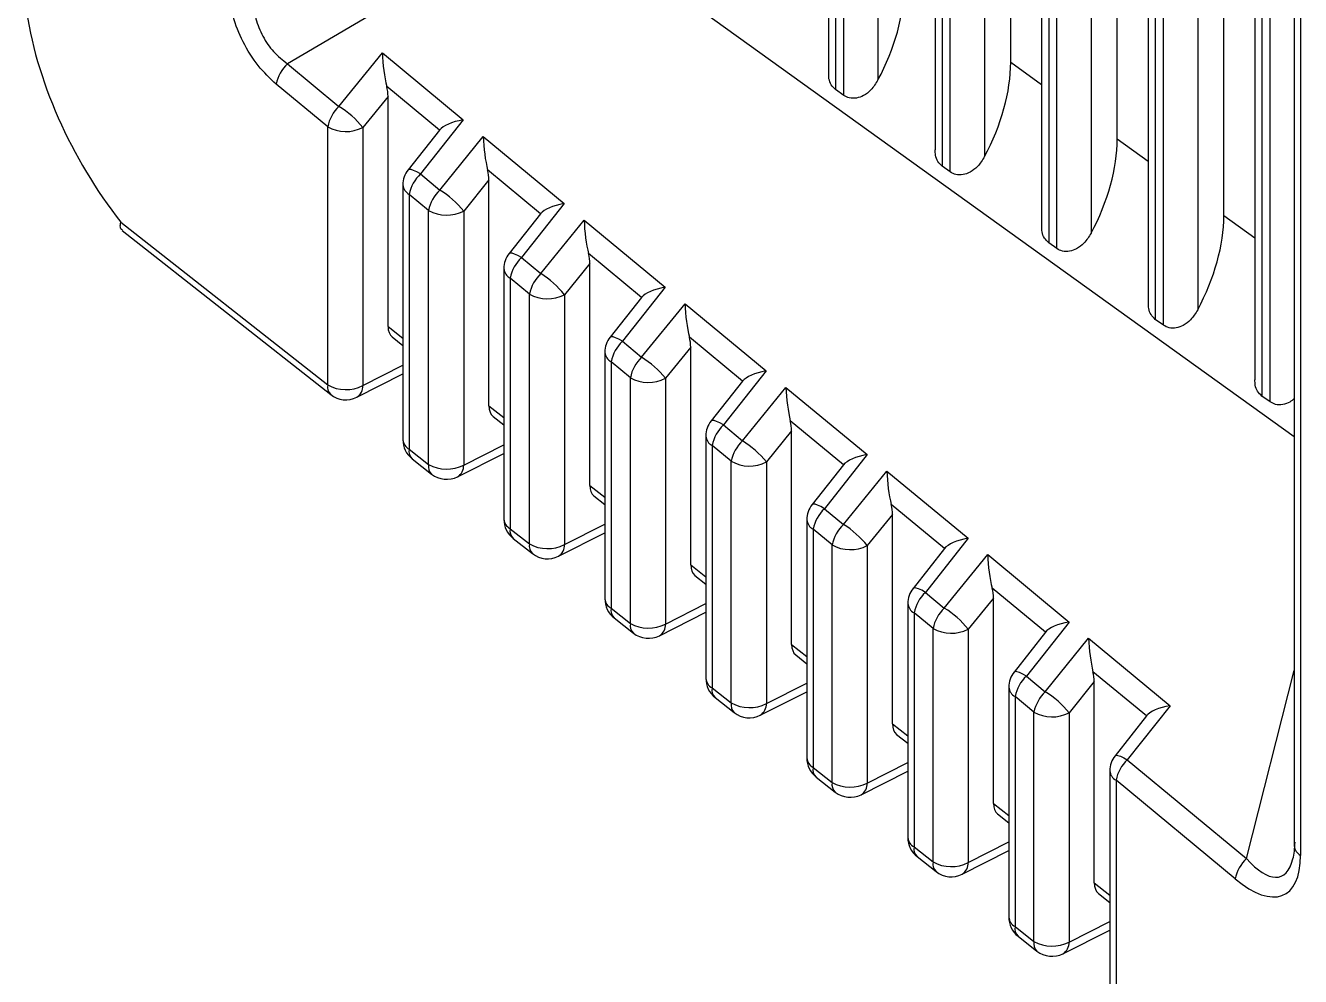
# Model space of a CAD drawing. Extents: x 12.3 to 108.7, y 1.1 to 80.4.
# Drawn here: x 71.743 to 72.267, y 63.353 to 63.744 of the extents above; entities that cross this region are included whole.
import ezdxf

# ---------------------------------------------------------------- set-up
doc = ezdxf.new("R2010")
doc.units = 0
doc.header["$MEASUREMENT"] = 0
doc.layers.add('OBJECT', color=7, linetype='CONTINUOUS')

msp = doc.modelspace()

# ---------------------------------------------------------------- linework, layer by layer
at = {"layer": 'OBJECT'}
for p, q in [((72.0729905257556, 64.20631222826192), (72.0729905257556, 63.72410682562847)), ((72.0759194283818, 64.2049810113614), (72.0759194283818, 63.71742409064697)), ((72.0792693976254, 63.71501520465462), (72.0792693976254, 64.20359361565068)), ((72.09334955885463, 64.20207354142322), (72.09334955885463, 63.72133927521044)), ((72.11683112999945, 64.18638604667912), (72.11683112999945, 63.69258214785958)), ((72.11976003262565, 64.18506849715301), (72.11976003262565, 63.68589941287809)), ((72.12311000186928, 63.68349055682521), (72.12311000186928, 64.18435195545815)), ((72.13719016309848, 64.18298093495133), (72.13719016309848, 63.68981459744155)), ((72.14795159705783, 63.72863636595146), (72.14795159705783, 64.17516920284562)), ((72.16067173424334, 64.16645986509633), (72.16067173424334, 63.6610574700907)), ((72.16360063686953, 64.1655927700753), (72.16360063686953, 63.6543747351092)), ((72.1669506061131, 63.65196587905632), (72.1669506061131, 64.16525934898625)), ((72.18103076734234, 64.16358086494947), (72.18103076734234, 63.65828991967267)), ((72.19179220130171, 63.69711168818257), (72.19179220130171, 64.15293910312758)), ((72.20451233848719, 64.14653368351354), (72.20451233848719, 63.62953279232181)), ((72.20744144852897, 64.14520234687454), (72.20744144852897, 63.62284993760184)), ((72.21079121035699, 63.62044120128743), (72.21079121035699, 64.14367984922322)), ((72.22487137158622, 64.13728020796935), (72.22487137158622, 63.62676524190378)), ((72.23563280554556, 63.66558701041369), (72.23563280554556, 64.13238898270019)), ((72.24835294273105, 64.12904098318259), (72.24835294273105, 63.59800811455293)), ((72.25128205277285, 64.12399015966979), (72.25128205277285, 63.59132525983296)), ((72.25463181460087, 63.58891652351855), (72.25463181460087, 64.12297272614224)), ((72.26460525079519, 64.09368863774081), (72.26460525079519, 63.40621557362421)), ((72.2671712409509, 64.08982746113107), (72.2671712409509, 63.40235439701446)), ((71.96086730821933, 63.7929165989367), (71.8504438873952, 63.72801886078516)), ((72.26460525079519, 63.57450631067347), (71.96086730821933, 63.7929165989367)), ((71.87160989678601, 63.71047675526431), (71.88945856599871, 63.73246559303202)), ((71.88945856599871, 63.73246559303202), (71.92267210269709, 63.70493863872667)), ((71.8504438873952, 63.72801886078516), (71.87160989678601, 63.71047675526431)), ((72.14795159705783, 63.72863636595146), (72.16067177313376, 63.71948959512704)), ((71.86696498014099, 63.70206877641246), (71.84579899667715, 63.7196108969006)), ((71.91297631820105, 63.70071678818896), (71.89125824628233, 63.71871641623484)), ((71.89180323075313, 63.71461853615483), (71.88140823532937, 63.70181234150486)), ((71.89180323075313, 63.61996898943583), (71.89180323075313, 63.71461853615483)), ((72.0792693976254, 63.71501520465462), (72.0759194283818, 63.71742409064697)), ((71.92267210269709, 63.70493863872667), (71.90511617466707, 63.68270721688042)), ((71.86696498014099, 63.59588489382138), (71.86696498014099, 63.70206877641246)), ((71.88140823532937, 63.70181234150486), (71.88140823532937, 63.59562845891378)), ((71.91300776759032, 63.70075722470004), (71.90005743798694, 63.68435777666214)), ((71.9131165570689, 63.6760766052918), (71.93096500590251, 63.69806555531433)), ((71.93096500590251, 63.69806555531433), (71.96421686263174, 63.6705068691507)), ((72.19179220130171, 63.69711168818257), (72.20451237737761, 63.68796491735816)), ((71.90511617466707, 63.68270721688042), (71.9131165570689, 63.6760766052918)), ((71.95452106517222, 63.66628501112935), (71.93276490656523, 63.68431626626233)), ((72.12311000186928, 63.68349055682521), (72.11976003262565, 63.68589941287809)), ((71.89790544935501, 63.67816027993254), (71.89790544935501, 63.57334493115079)), ((71.93330968362044, 63.68021847598131), (71.92291489561227, 63.66741219153234)), ((71.93330968362044, 63.58726425253847), (71.93330968362044, 63.68021847598131)), ((71.90847164042388, 63.66766862643996), (71.90047125802208, 63.67429923802857)), ((71.90047125802208, 63.67429923802857), (71.90047125802208, 63.56948388924681)), ((71.90847164042388, 63.56318003718555), (71.90847164042388, 63.66766862643996)), ((71.92291489561227, 63.66741219153234), (71.92291489561227, 63.56292360227793)), ((71.95455274790406, 63.66632531292977), (71.94160218495811, 63.64992599960252)), ((71.96421686263174, 63.6705068691507), (71.94666092163827, 63.64827543982079)), ((71.78191356803079, 63.66290057298941), (71.86696498014099, 63.59588489382138)), ((71.9546232173518, 63.64167645531928), (71.9724716661854, 63.66366540534182)), ((71.9724716661854, 63.66366540534182), (72.00576184294546, 63.63607495738044)), ((72.23563280554556, 63.66558701041369), (72.2483529816215, 63.65644023958927)), ((71.78242640308464, 63.65948395988143), (71.86821004409227, 63.59189133340587)), ((72.1669506061131, 63.65196587905632), (72.16360063686953, 63.6543747351092)), ((71.94666092163827, 63.64827543982079), (71.9546232173518, 63.64167645531928)), ((71.97481634390333, 63.64581832600879), (71.96442134847955, 63.63301216129831)), ((71.99606604548593, 63.63185309935908), (71.97427135943256, 63.6499162360283)), ((71.97481634390333, 63.55455939590263), (71.97481634390333, 63.64581832600879)), ((71.93945022225311, 63.64372851784023), (71.93945022225311, 63.54061001924832)), ((71.94997830070677, 63.63326847646745), (71.94201621240886, 63.63986734123048)), ((71.94201621240886, 63.63986734123048), (71.94201621240886, 63.53674884263857)), ((72.00576184294546, 63.63607495738044), (71.98820590195196, 63.61384352805054)), ((71.94997830070677, 63.53047518054971), (71.94997830070677, 63.63326847646745)), ((71.96442134847955, 63.63301216129831), (71.96442134847955, 63.53021886538058)), ((71.99609749487523, 63.63189353587016), (71.98314716527186, 63.61549408783225)), ((71.99612967021908, 63.60727639514577), (72.01397832646832, 63.62926522542982)), ((72.01397832646832, 63.62926522542982), (72.04730658991663, 63.60164318032082)), ((71.89180323075313, 63.61996898943583), (71.8979053975011, 63.6151608357715)), ((72.21079121035699, 63.62044120128743), (72.20744144852897, 63.62284993760184)), ((71.89349250112387, 63.61562540793268), (71.89790547528195, 63.61214824742767)), ((71.98820590195196, 63.61384352805054), (71.99612967021908, 63.60727639514577)), ((72.03761081838404, 63.59742133726677), (72.01577801971546, 63.61551608605579)), ((71.98099520256686, 63.60929660606996), (71.98099520256686, 63.50787498760737)), ((72.01632300418622, 63.6114181760363), (72.00592800876244, 63.59861198138631)), ((72.01632300418622, 63.5218545392668), (72.01632300418622, 63.6114181760363)), ((71.88140823532937, 63.59562845891378), (71.89790537157414, 63.60396988927134)), ((71.9914849609897, 63.59886829655545), (71.98356098530694, 63.60543554919869)), ((71.98356098530694, 63.60543554919869), (71.98356098530694, 63.50401393073609)), ((71.8789113404931, 63.59082192303127), (71.89790548824543, 63.60042569366448)), ((71.9914849609897, 63.49777032391388), (71.9914849609897, 63.59886829655545)), ((72.00592800876244, 63.59861198138631), (72.00592800876244, 63.49751400874474)), ((72.04730658991663, 63.60164318032082), (72.02975067485009, 63.57941173601874)), ((72.03764247518895, 63.59746162409989), (72.02469193816997, 63.58106232573995)), ((72.037636330502, 63.57287624517326), (72.05548477933563, 63.59486519519579)), ((72.05548477933563, 63.59486519519579), (72.08885157023035, 63.56721126855055)), ((71.93330968362044, 63.58726425253847), (71.93945035188788, 63.58242578916324)), ((72.25463181460087, 63.58891652351855), (72.25128205277285, 63.59132525983296)), ((71.9349991614068, 63.58292055129684), (71.93945022225311, 63.57941332055788)), ((72.02975067485009, 63.57941173601874), (72.037636330502, 63.57287624517326)), ((72.05782945705353, 63.57701811586277), (72.04743466904536, 63.56421183141381)), ((72.07915577277082, 63.5629894105292), (72.05728467999835, 63.58111590614381)), ((72.05782945705353, 63.48914980236944), (72.05782945705353, 63.57701811586277)), ((72.02253994953803, 63.57486482901035), (72.02253994953803, 63.47514006073759)), ((71.90047125802208, 63.56948388924681), (71.90847164042388, 63.56318003718555)), ((71.920418000776, 63.55811706639543), (71.9394502870705, 63.56774024924422)), ((71.92291489561227, 63.56292360227793), (71.93945017039924, 63.57128444485107)), ((72.032991413857, 63.56446826632141), (72.02510596562068, 63.5710036673679)), ((72.02510596562068, 63.5710036673679), (72.02510596562068, 63.47127889909515)), ((72.08885157023035, 63.56721126855055), (72.07129562923687, 63.54497983922066)), ((71.90171632197335, 63.5654903288313), (71.90971670437516, 63.55918647677004)), ((72.032991413857, 63.46506558701651), (72.032991413857, 63.56446826632141)), ((72.04743466904536, 63.56421183141381), (72.04743466904536, 63.46480915210891)), ((72.07918724808705, 63.56302986200758), (72.06623689255674, 63.54663039900237)), ((72.07914299078489, 63.53847609520075), (72.09699143961852, 63.56046504522328)), ((72.09699143961852, 63.56046504522328), (72.13039634312848, 63.53277950645825)), ((71.97481634390333, 63.55455939590263), (71.98099512478599, 63.54969087726079)), ((71.9765056142741, 63.55021581439948), (71.98099520256686, 63.54667828891694)), ((72.12070054566895, 63.5285576184974), (72.09879134028124, 63.54671575617128)), ((72.06408492985172, 63.54043291724008), (72.06408492985172, 63.44240502909665)), ((72.07129562923687, 63.54497983922066), (72.07914299078489, 63.53847609520075)), ((72.09933611733642, 63.54261796589026), (72.08894132932825, 63.5298116814413)), ((72.09933611733642, 63.45644491579411), (72.09933611733642, 63.54261796589026)), ((71.94201621240886, 63.53674884263857), (71.94997830070677, 63.53047518054971)), ((71.96192466105889, 63.52541220975959), (71.98099509885905, 63.53505481230762)), ((71.96442134847955, 63.53021886538058), (71.9809951766399, 63.53859888069235)), ((72.0744980741399, 63.5300681163489), (72.06665073851882, 63.53657187533611)), ((72.06665073851882, 63.53657187533611), (72.06665073851882, 63.43854398719267)), ((71.94326130228704, 63.53275529719036), (71.95122336465805, 63.52648162013421)), ((72.0744980741399, 63.43236073038068), (72.0744980741399, 63.5300681163489)), ((72.08894132932825, 63.5298116814413), (72.08894132932825, 63.43210429547308)), ((72.13039634312848, 63.53277950645825), (72.11284060955056, 63.51054792745039)), ((72.12073220247383, 63.52859793527001), (72.10778166545485, 63.51219863691006)), ((72.1206494436522, 63.50407603502723), (72.13849809990141, 63.52606486531128)), ((72.13849809990141, 63.52606486531128), (72.17194129751526, 63.49834757972067)), ((72.01632300418622, 63.5218545392668), (72.02254010509971, 63.51695584561983)), ((72.018012274557, 63.51751095776365), (72.02253997546497, 63.51394337701447)), ((72.11284060955056, 63.51054792745039), (72.1206494436522, 63.50407603502723)), ((72.16224552598264, 63.49412573666662), (72.14029779314852, 63.51231572593726)), ((71.98356098530694, 63.50401393073609), (71.9914849609897, 63.49777032391388)), ((72.00592800876244, 63.49751400874474), (72.0225400013919, 63.50591345123939)), ((72.10562970274985, 63.50600112520829), (72.10562970274985, 63.40967011719418)), ((72.14084277761934, 63.50821781591775), (72.13044778219556, 63.49541162126778)), ((72.14084277761934, 63.42374005915828), (72.14084277761934, 63.50821781591775)), ((71.98480604925821, 63.50002037032058), (71.99273002494097, 63.49377676349836)), ((72.00343111392617, 63.49270744292275), (72.02254010509971, 63.5023692481489)), ((72.11600473442279, 63.49566793643692), (72.10819569290557, 63.50213994859854)), ((72.10819569290557, 63.50213994859854), (72.10819569290557, 63.40580894058444)), ((72.17194129751526, 63.49834757972067), (72.1543853824487, 63.47611616535808)), ((72.11600473442279, 63.39965587374485), (72.11600473442279, 63.49566793643692)), ((72.13044778219556, 63.49541162126778), (72.13044778219556, 63.39939955857571)), ((72.16227697537197, 63.4941661731777), (72.1493266457686, 63.47776672513979)), ((72.05782945705353, 63.48914980236944), (72.06408485207088, 63.48422088881057)), ((72.16215610393509, 63.46967588505473), (72.1800047601843, 63.49166471533877)), ((72.1800047601843, 63.49166471533877), (72.21348607041337, 63.46391581762836)), ((72.05951893483989, 63.48480610112782), (72.06408492985172, 63.48120833040622)), ((72.20379048036942, 63.45969380992905), (72.18180445343144, 63.47791554602526)), ((72.24496862027986, 63.40104195285235), (72.26460526375867, 63.47836049239002)), ((72.04743466904536, 63.46480915210891), (72.064084800217, 63.47322800681914)), ((72.1543853824487, 63.47611616535808), (72.16215610393509, 63.46967588505473)), ((72.18234943790223, 63.47381763600576), (72.17195444247845, 63.46101147129527)), ((72.18234943790223, 63.39103520252245), (72.18234943790223, 63.47381763600576)), ((72.02510596562068, 63.47127889909515), (72.032991413857, 63.46506558701651)), ((72.02635102957196, 63.46728533867964), (72.03423647780828, 63.461072026601)), ((72.04493777420909, 63.46000258628692), (72.06408490392478, 63.46968380372864)), ((72.14717465713663, 63.47156922841019), (72.14717465713663, 63.37693507058593)), ((72.15751118729007, 63.46126790620288), (72.14974046580367, 63.46770818650623)), ((72.14974046580367, 63.46770818650623), (72.14974046580367, 63.37307402868196)), ((72.15751118729007, 63.36695113684749), (72.15751118729007, 63.46126790620288)), ((72.21348607041337, 63.46391581762836), (72.19593033683547, 63.4416842386205)), ((72.09933611733642, 63.45644491579411), (72.10562983238462, 63.45148585716963)), ((72.17195444247845, 63.46101147129527), (72.17195444247845, 63.36669470193988)), ((72.20382195568565, 63.45973426140743), (72.19087139273977, 63.44333491814069)), ((72.10102559512278, 63.4521012145525), (72.10562970274985, 63.44847341850374)), ((72.08894132932825, 63.43210429547308), (72.10562980645766, 63.44054244266042)), ((72.19593033683547, 63.4416842386205), (72.24496862027986, 63.40104195285235)), ((72.06665073851882, 63.43854398719267), (72.0744980741399, 63.43236073038068)), ((72.08644443449198, 63.42729772965107), (72.10562972867682, 63.4369983742757)), ((72.18871943003477, 63.43713743637841), (72.18871943003477, 63.34420012874398)), ((72.06789580247009, 63.43455042677716), (72.07574313809117, 63.42836716996517)), ((72.19128544611742, 63.43327627473597), (72.19128544611742, 63.34033896710153)), ((72.24032370363487, 63.3926339740005), (72.19128544611742, 63.43327627473597)), ((72.14084277761934, 63.42374005915828), (72.14717460528273, 63.41875094526715)), ((72.14253204799009, 63.41939647765514), (72.14717468306357, 63.4157383868628)), ((72.10819569290557, 63.40580894058444), (72.11600473442279, 63.39965587374485)), ((72.12795109477487, 63.39459287301524), (72.14717452750186, 63.40431295979492)), ((72.13044778219556, 63.39939955857571), (72.14717460528273, 63.40785699824016)), ((72.10944075685684, 63.40181538016893), (72.11724979837406, 63.39566231332934)), ((72.18234943790223, 63.39103520252245), (72.18871955966948, 63.3860158986589)), ((72.18403870827301, 63.38669162101931), (72.18871943003477, 63.38300345999302)), ((72.14974046580367, 63.37307402868196), (72.15751118729007, 63.36695113684749)), ((72.17195444247845, 63.36669470193988), (72.18871943003477, 63.37517156878721)), ((72.15098552975495, 63.36908043832698), (72.15875625124134, 63.36295757643198)), ((72.16945754764218, 63.36188813611788), (72.18871953374254, 63.3716273956362))]:
    msp.add_line(p, q, dxfattribs=at)
at = {"layer": 'OBJECT', "flags": 128}
for points in [[(71.90511617466707, 63.68270721688042), (71.90363030121226, 63.68354819929256), (71.90233071288695, 63.68415448957485), (71.90127361931688, 63.68450001687883), (71.90050540381408, 63.68456944396036), (71.90005909731171, 63.68435999304029), (71.90005743798694, 63.68435777666214)], [(71.94666092163827, 63.64827543982079), (71.94517525559904, 63.64911627255499), (71.94387548578509, 63.64972272748254), (71.94281859963063, 63.65006810510857), (71.94205015078525, 63.65013763696125), (71.9416040776254, 63.64992808127002), (71.94160218495811, 63.64992599960252)], [(71.98820590195196, 63.61384352805054), (71.98672002849715, 63.61468451046269), (71.9854204660988, 63.61529081571227), (71.9843633466018, 63.61563632804896), (71.98359513109897, 63.61570575513046), (71.9831488245966, 63.61549630421041), (71.98314716527186, 63.61549408783225)], [(72.02975067485009, 63.57941173601874), (72.02826500881086, 63.58025259869243), (72.02696521306997, 63.58085903865266), (72.02590832691548, 63.58120441627869), (72.0251399039971, 63.58127396309868), (72.02469380491031, 63.58106439244014), (72.02469193816997, 63.58106232573995)], [(72.07129562923687, 63.54497983922066), (72.06980975578203, 63.5458208216328), (72.06851019338369, 63.54642712688239), (72.06745309981362, 63.54677265418638), (72.06668485838388, 63.54684206630058), (72.06623857780845, 63.54663263034783), (72.06623689255674, 63.54663039900237)], [(72.11284060955056, 63.51054792745039), (72.11135473609575, 63.51138890986253), (72.11005496628182, 63.51199536479008), (72.1089980542004, 63.5123407274488), (72.10822963128199, 63.51241027426879), (72.1077835321952, 63.51220070361026), (72.10778166545485, 63.51219863691006)], [(72.1543853824487, 63.47611616535808), (72.15289971640946, 63.47695699809228), (72.15159992066857, 63.4775634380525), (72.15054282709853, 63.47790896535651), (72.1497746115957, 63.47797839243802), (72.1493283050933, 63.47776894151795), (72.1493266457686, 63.47776672513979)], [(72.19087139273977, 63.44333491814069), (72.19087328540705, 63.44333702974768), (72.19131935856687, 63.44354658543891), (72.19208780741222, 63.44347705358624), (72.19314490098229, 63.44313155622173), (72.19444446338063, 63.44252522103265), (72.19593033683547, 63.4416842386205)]]:
    msp.add_lwpolyline(points, dxfattribs=at)
at = {"layer": 'OBJECT'}
for centre, radius, start, end in [((71.86147604590674, 63.71643726918452), 0.01599505503046354, 133.6081917087199, 168.5558259314306), ((71.88264402043232, 63.69889403534908), 0.01599722742469034, 133.6105006880971, 168.5533325613203), ((71.85090096433781, 63.67718507610287), 0.03920708844751187, 38.91251130206624, 58.11651656584058), ((71.87442509013003, 63.71537266973962), 0.01525276429731005, 240.7186290000101, 297.2470519791683), ((71.90790539048088, 63.67816032657537), 0.01000000000000512, 141.7022888769868, 180), ((71.91614821846433, 63.67112564596019), 0.01599496093540765, 133.6079452671929, 168.5558879822804), ((71.90269002967379, 63.67855675537574), 0.004800979233854194, 184.7370064087348, 242.4740818047537), ((71.92414734540505, 63.66449572794042), 0.01599359282792039, 133.6064023857117, 168.5574308637569), ((71.89240608226235, 63.64278318192122), 0.03920938416304671, 38.91307882329867, 58.11594904461838), ((71.91593176174051, 63.68097315777064), 0.01525332632534575, 240.7197640226213, 297.2459169563576), ((71.94945026280674, 63.64372848153205), 0.01000000000000565, 141.7022888770376, 179.9999999999949), ((71.95769271357169, 63.63669443995153), 0.01599437373686931, 133.6087029001201, 168.55798692434), ((71.94423549569011, 63.64412540965354), 0.004801704382612531, 184.7412747258974, 242.4717068497685), ((71.96565199079531, 63.63009669107826), 0.01599139717304255, 133.6039256594795, 168.5599075899195), ((71.93391286836594, 63.60838356421864), 0.03920886574430901, 38.91291563835296, 58.11569432701315), ((71.95743819654835, 63.64657228839208), 0.0152525885571368, 240.7191810933799, 297.2474203864639), ((71.99099513513265, 63.60929663648872), 0.01000000000001446, 141.7022888769734, 180), ((71.99923823312768, 63.60226179837052), 0.01599527410054605, 133.6082983998056, 168.5555348496351), ((71.98577964910943, 63.60969296121173), 0.004800835981085125, 184.7357074177019, 242.4746422598604), ((72.0071612246915, 63.59569552645213), 0.01599411497324961, 133.6084110784761, 168.5582787462002), ((71.97542073777161, 63.57398471598515), 0.03920708844646377, 38.91251130175518, 58.11651656606207), ((71.9989448568313, 63.61217210848011), 0.01525258855716193, 240.7191810933854, 297.2474203863201), ((71.87115046110237, 63.59499892674295), 0.004278222591455523, 168.0482643198249, 226.5833404772053), ((71.87442509013003, 63.60918878714855), 0.01525276429732244, 240.7186290000363, 297.2470519791436), ((71.87607237571198, 63.59534851609969), 0.005343198090595487, 302.0948976528721, 3.003236740227632), ((71.87439914838102, 63.59974597794478), 0.009999999999999436, 231.7639129177299, 296.8223860420142), ((72.03254000745851, 63.57486479144541), 0.01000000000000565, 141.7022888770376, 180), ((72.04078199140694, 63.56783098745458), 0.01599386389474152, 133.6080907750963, 168.558426346886), ((71.90790539048088, 63.57334497661687), 0.01000000000000512, 180, 231.7639129177299), ((71.90269002967379, 63.57374140659397), 0.004800979233844481, 184.7370064085658, 242.4740818046757), ((72.02732527147604, 63.57526178446388), 0.004801757978344344, 184.7419836629084, 242.4717364136803), ((72.04866866167747, 63.5612945154934), 0.01599527410026211, 133.608298399528, 168.555534850002), ((72.01692739805402, 63.53958456601205), 0.03920708844721371, 38.91251130199075, 58.11651656591251), ((71.90465670975901, 63.56859791305716), 0.004278195887395597, 168.0480638911905, 226.5835409062591), ((71.91265709216087, 63.56229406099591), 0.00427819588743522, 168.0480638914949, 226.5835409059754), ((71.91593176174045, 63.57648456851625), 0.0152533263253696, 240.7197640227669, 297.2459169564281), ((71.91757779940632, 63.56264430184576), 0.00534439937159061, 302.1024695586871, 2.995664833978799), ((72.04045152384604, 63.57777215964857), 0.01525276429731134, 240.7186290000568, 297.2470519792152), ((71.91590575059048, 63.56704115068352), 0.009999999999999436, 231.7639129177299, 296.8223860420506), ((72.0740848797844, 63.54043294640209), 0.009999999999992156, 141.7022888768724, 180), ((71.94423549569005, 63.54100691106164), 0.004801704382597098, 184.7412747260944, 242.4717068501477), ((71.94945026280674, 63.54060999469395), 0.0100000000000106, 179.9999999999949, 231.7639129177807), ((72.0688693498651, 63.54082928615426), 0.00480081067950507, 184.735897364486, 242.4751908491787), ((72.08232770379924, 63.53339829399687), 0.01599496354858976, 133.6080885504142, 168.5559290898216), ((71.94620134585007, 63.53586279794843), 0.004277898679703077, 168.0462834781132, 226.5861213990824), ((72.09017165479177, 63.52689639141708), 0.01599127791937154, 133.6037911194867, 168.5600421300954), ((72.05843214761693, 63.50518225526075), 0.03920993244930255, 38.91321435456622, 58.11581351334834), ((71.95416375244365, 63.52958920436004), 0.004278195887306582, 168.0480638905422, 226.5835409069653), ((71.95743819654835, 63.5437789924744), 0.01525258855718734, 240.7191810934845, 297.2474203863658), ((71.95908448167158, 63.52993921045034), 0.005344188825816656, 302.1036074812888, 2.999588792300242), ((72.08195819545647, 63.54337264767943), 0.01525332632520094, 240.7197640224999, 297.2459169566982), ((71.95741235279995, 63.53433632342228), 0.0100000000000106, 231.7639129177807, 296.822386041942), ((72.11562975211028, 63.50600110135878), 0.01000000000000565, 141.7022888770376, 180), ((72.12386905592818, 63.49896834389416), 0.01599104076786372, 133.6035235626535, 168.560309686835), ((71.99099513513265, 63.50787501277102), 0.0100000000000106, 180, 231.7639129177807), ((71.98577964910943, 63.50827134274913), 0.004800835981083952, 184.7357074175329, 242.4746422597824), ((71.98774642299183, 63.50312795016546), 0.004278183047238659, 168.0479675175902, 226.5836372798272), ((72.11041489087198, 63.50639796032462), 0.004801614673583412, 184.7406846448639, 242.4722969308005), ((72.13168069574907, 63.49249533336852), 0.0159937854722465, 133.6080394678804, 168.5586503565114), ((72.09993986527546, 63.47078362540358), 0.03920804987614902, 38.91274898395844, 58.11627888395202), ((71.99567009576525, 63.49688424890584), 0.004277906264703389, 168.045889924833, 226.5857148725979), ((71.9989448568313, 63.51107413583854), 0.01525258855716193, 240.7191810933854, 297.2474203863201), ((71.99891895500942, 63.50163149616102), 0.0100000000000106, 231.7639129177807, 296.822386041942), ((72.00059204889958, 63.49723408981012), 0.005343296947422572, 302.0955016718259, 3.002924716262763), ((72.12346463026437, 63.50897174836156), 0.01525258855714954, 240.7191810933593, 297.2474203863915), ((72.1571746244362, 63.47156925631546), 0.01000000000000565, 141.7022888770376, 179.9999999999949), ((72.02732527147604, 63.47553701619115), 0.004801757978382684, 184.7419836633874, 242.4717364135361), ((72.03254000745851, 63.4751400308481), 0.01000000000000512, 180, 231.7639129177299), ((72.16541936815848, 63.46453352164475), 0.01599707710906512, 133.6103312338317, 168.5535020156615), ((72.02929140330546, 63.47039291852447), 0.004278183047125306, 168.0479675164906, 226.583637280548), ((72.15195974230811, 63.47196603934717), 0.004801510076868054, 184.7404986333834, 242.4705895802658), ((72.17319008964493, 63.45809324134136), 0.01599707710913279, 133.6103312338732, 168.5535020155522), ((72.14144652555767, 63.43638347543029), 0.03920804987719256, 38.91274898419543, 58.11627888370174), ((72.03717685154173, 63.46417960644582), 0.004278183047111403, 168.0479675164511, 226.583637280686), ((72.04045152384604, 63.47836948034366), 0.01525276429729765, 240.718628999984, 297.2470519791923), ((72.04209870918244, 63.4645292331743), 0.00534329694745021, 302.0955016720027, 3.002924716094602), ((72.16497129727917, 63.47457179953015), 0.01525276429741854, 240.7186290001726, 297.2470519789477), ((72.04042555721888, 63.46892666889977), 0.009999999999999436, 231.7639129177299, 296.8223860420142), ((72.0740848797844, 63.44240504892517), 0.009999999999990905, 179.9999999999949, 231.7639129177941), ((72.0688693498651, 63.44280139801084), 0.004800810679517673, 184.735897364655, 242.4751908492567), ((72.19871949676205, 63.43713741127213), 0.01000000000001446, 141.7022888769734, 180), ((72.20695852668875, 63.43010483946314), 0.0159907303237122, 133.6033136542107, 168.5607039858546), ((72.07083607746436, 63.43765797583828), 0.004278092823835036, 168.0472903142133, 226.5843144829502), ((72.19350459165649, 63.4375342852904), 0.004801589404071442, 184.7408748350782, 242.4728452413646), ((72.07868351182462, 63.43147474980999), 0.004278183047083597, 168.0479675163723, 226.5836372809628), ((72.08195819545647, 63.44566526171121), 0.01525332632520094, 240.7197640224999, 297.2459169566982), ((72.08360413287203, 63.43182501891881), 0.00534449823708929, 302.1030733539991, 2.99535303427575), ((72.08193215942832, 63.43622184163853), 0.01000000000001101, 231.7639129178448, 296.8223860419777), ((72.11041489087198, 63.4100669523105), 0.004801614673568076, 184.7406846447091, 242.4722969308721), ((72.11562975211028, 63.40967006700225), 0.0100000000000106, 180, 231.7639129177807), ((72.11238106016911, 63.40492293805868), 0.004278118699416008, 168.0474845358084, 226.5841202613868), ((72.26941976664683, 63.40663189882683), 0.004832482753214744, 184.9422386965859, 242.2707428793166), ((72.12018985514628, 63.39876979435583), 0.004277893424801532, 168.045793538143, 226.5858112592228), ((72.12346463026437, 63.41295968566955), 0.01525258855719912, 240.7191810934638, 297.2474203862935), ((72.12511082199346, 63.39911992395874), 0.005344281029076256, 302.1041693250912, 2.999318917682095), ((72.25599933393538, 63.38946111675766), 0.01599351144689076, 133.6063105995709, 168.5575226498282), ((72.12343876163781, 63.40351701437727), 0.01000000000001101, 231.7639129178448, 296.8223860419777), ((72.1571746244362, 63.37693508507932), 0.0100000000000106, 180, 231.7639129177807), ((72.15195974230811, 63.37733188152289), 0.004801510076854951, 184.7404986332284, 242.4705895804164), ((72.15392596747203, 63.3721880447619), 0.004278246337279127, 168.0481010888, 226.5832596020675), ((72.16169662497491, 63.36606515627685), 0.004278183047179343, 168.0479675172067, 226.5836372803876), ((72.16497129727917, 63.38025503017471), 0.01525276429736801, 240.718629000068, 297.2470519790458), ((72.16494536384728, 63.37081218711602), 0.0100000000000106, 231.7639129177807, 296.8223860419046), ((72.16661851561302, 63.36641476586388), 0.005343264893287571, 302.0952995809772, 3.003126806815508)]:
    msp.add_arc(centre, radius, start, end, dxfattribs=at)
for centre, major_axis, ratio, start_param, end_param in [((72.06131427631281, 63.73593506553112), (0.03014775693193884, 0.05209991489380174), 0.5830225823969267, 4.769095067238632, 5.494025462658787), ((71.81511602513648, 63.72177750691131), (-0.05084048346527937, 0.0976282576501717), 0.5461707585704035, 0.9909684434703139, 1.912502140950383), ((71.89224770527913, 63.72791876124919), (-0.001375394006075226, 0.01392473563782915), 0.1771783615645875, 1.220716637516967, 2.275128450034826), ((72.10515489674638, 63.70441038055174), (0.03014775693193883, 0.05209991489378751), 0.5830225823969275, 4.769095067238701, 5.494025462658634), ((71.88510828251988, 63.71912320089673), (-0.004039408225722241, 0.0102475067097032), 0.5210003965744001, 4.064682616608899, 4.470943487222606), ((71.92546129055934, 63.70039177758848), (0.01306427877042893, 0.001378966314319996), 0.3722245009341889, 1.746516282650988, 2.800928095174493), ((71.9337543074886, 63.6935186339762), (-0.001375394006061015, 0.01392473563781493), 0.177178361565795, 1.220716637516662, 2.275128450040842), ((72.14899551717993, 63.67288569557233), (0.03014775693195303, 0.05209991489378752), 0.5830225823969768, 4.769095067238825, 5.49402546265891), ((71.92661488472935, 63.68472307362373), (-0.004039408225708029, 0.01024750670971741), 0.5210003965740214, 4.064682616610972, 4.470943487223781), ((71.96700616288523, 63.66595993254515), (0.01306427877044314, 0.001378966314319996), 0.3722245009347506, 1.746516282650292, 2.800928095172409), ((71.97526090969806, 63.65911850670319), (-0.001375394006075226, 0.01392473563782915), 0.1771783615655982, 1.220716637518135, 2.275128450038046), ((72.1928361376135, 63.64136101059293), (0.03014775693193883, 0.05209991489378751), 0.5830225823970457, 4.769095067238927, 5.494025462658736), ((71.96812148693881, 63.65032294635073), (-0.004039408225708029, 0.01024750670971741), 0.5210003965740214, 4.064682616610972, 4.470943487223781), ((72.00855103521111, 63.63152808750183), (0.01306427877042893, 0.001378966314319996), 0.3722245009341889, 1.746516282650988, 2.80092809517173), ((72.0167675119075, 63.62471837943019), (-0.001375394006061015, 0.01392473563782914), 0.1771783615646052, 1.220716637515902, 2.27512845004114), ((71.89894257345877, 63.62406233681156), (0.005051900156203716, 0.008707451161313884), 0.5793619422496998, 2.356901093555992, 3.059173919341891), ((72.00962808914828, 63.61592281907774), (-0.004039408225722241, 0.01024750670971741), 0.5210003965733015, 4.064682616607882, 4.47094348722338), ((72.050095907537, 63.59709624245852), (0.01306427877042893, 0.001378966314319996), 0.3722245009341889, 1.746516282650988, 2.80092809517173), ((72.058274114117, 63.59031825215719), (-0.001375394006061015, 0.01392473563782914), 0.1771783615645054, 1.220716637517946, 2.275128450037093), ((71.94044917566826, 63.59135750955031), (0.005051900156203716, 0.008707451161313884), 0.5793619422489914, 2.35690109355538, 3.05917391934179), ((72.05113469135775, 63.58152269180474), (-0.004039408225722241, 0.01024750670971741), 0.5210003965733015, 4.064682616609387, 4.470943487223289), ((72.09164077986289, 63.56266439741519), (0.01306427877042893, 0.001378966314319996), 0.3722245009352646, 1.746516282652492, 2.80092809517264), ((72.09978071632646, 63.55591812488419), (-0.001375394006075226, 0.01392473563782915), 0.1771783615654983, 1.220716637517174, 2.275128450033593), ((71.9819557778777, 63.55865268228906), (0.005051900156203715, 0.008707451161299673), 0.5793619422504073, 2.356901093559147, 3.059173919344527), ((72.09264129356721, 63.54712256453173), (-0.004039408225708029, 0.01024750670971741), 0.5210003965740214, 4.064682616610972, 4.470943487223689), ((72.13318565218877, 63.52823255237188), (0.01306427877042893, 0.001378966314319996), 0.3722245009352646, 1.746516282651486, 2.80092809517264), ((72.14128731853593, 63.5215179976112), (-0.001375394006061015, 0.01392473563781493), 0.1771783615647843, 1.220716637517357, 2.275128450041798), ((72.0234623800872, 63.52594785502781), (0.005051900156203715, 0.008707451161299673), 0.5793619422504073, 2.356901093556429, 3.059173919344527), ((72.13414789577668, 63.51272243725873), (-0.004039408225722241, 0.01024750670973162), 0.5210003965731494, 4.064682616610015, 4.470943487223733), ((72.17473052451463, 63.49380070732856), (0.01306427877042893, 0.001378966314319996), 0.3722245009351511, 1.746516282650427, 2.800928095172544), ((72.06496898229663, 63.49324302776655), (0.005051900156203715, 0.008707451161299673), 0.5793619422504073, 2.356901093556429, 3.059173919343208), ((72.18279392074537, 63.4871178703382), (-0.001375394006061015, 0.01392473563782914), 0.1771783615645054, 1.220716637517946, 2.275128450037498), ((72.17565449798614, 63.47832230998573), (-0.004039408225722241, 0.01024750670973162), 0.5210003965724224, 4.064682616612192, 4.470943487223964), ((72.21627539684054, 63.45936886228525), (0.01306427877042893, 0.001378966314319996), 0.3722245009352646, 1.746516282651486, 2.800928095175403), ((72.10647558450613, 63.4605382005053), (0.005051900156203715, 0.008707451161299673), 0.5793619422504073, 2.356901093557419, 3.059173919343208), ((72.14798218671557, 63.42783337324406), (0.005051900156203715, 0.008707451161299673), 0.5793619422511156, 2.356901093558768, 3.059173919342585), ((72.2426972460923, 63.43868686289073), (-0.01623167724773111, 0.04503692871251984), 0.3390487356584197, 3.606312606931126, 3.839290193929473), ((72.23526316486668, 63.43482574290134), (-0.02535951363215361, 0.04857657728047116), 0.3986580531304423, 2.382238173248012, 3.793763989445612), ((72.2426972460923, 63.43868686289073), (-0.01623167724773111, 0.04503692871251984), 0.3390487356584197, 2.427764377733326, 3.606312606931126), ((72.18948878892506, 63.3951285459828), (0.005051900156203715, 0.008707451161299673), 0.5793619422511156, 2.356901093558768, 3.059173919344627)]:
    msp.add_ellipse(centre, major_axis=major_axis, ratio=ratio, start_param=start_param, end_param=end_param, dxfattribs=at)
for points, knots in [([(71.84579899667715, 63.7196108969006), (71.84324848785967, 63.72201368211243), (71.83814117098164, 63.72682518693159), (71.83193624372767, 63.73682294758785), (71.82779883938112, 63.74709052686931), (71.82673599035648, 63.75342779306831), (71.82623633574768, 63.75640699725453)], [0, 0, 0, 0, 0.2618796824018635, 0.5244061548719995, 0.7764191798401823, 1, 1, 1, 1]), ([(71.83618110969975, 63.75585822352768), (71.83640462011839, 63.75276583979689), (71.83680172858423, 63.74727163614071), (71.84008212941062, 63.73920825561599), (71.84462907365683, 63.73253934507446), (71.84846313602655, 63.72955871328014), (71.8504438873952, 63.72801886078516)], [0, 0, 0, 0, 0.2953357703580068, 0.5247197665528338, 0.7544609653939053, 1, 1, 1, 1]), ([(72.0759194283818, 63.71742409064697), (72.07527490610742, 63.71802969063766), (72.07398847330704, 63.71923843659246), (72.0730919706317, 63.7216554557191), (72.07307861406711, 63.72335777717221), (72.07307271418436, 63.72410972928644)], [0, 0, 0, 0, 0.3592002401000732, 0.7169449204976834, 1, 1, 1, 1]), ([(72.09334955885463, 63.72133927521044), (72.09245332309733, 63.71990525851201), (72.09087278141753, 63.71737632218814), (72.08764894461966, 63.71489470927754), (72.08452480069597, 63.71375356278433), (72.08156116967622, 63.71374497999757), (72.08000498701692, 63.71460750102536), (72.0792693976254, 63.71501520465462)], [0, 0, 0, 0, 0.278300700396985, 0.490792576517502, 0.665974133033069, 0.8421098688143054, 1, 1, 1, 1]), ([(72.11976003262565, 63.68589941287809), (72.11911551035128, 63.68650501286878), (72.1178290775509, 63.68771375882358), (72.11693257487555, 63.69013077795022), (72.11691921831097, 63.69183309940333), (72.11691331842819, 63.69258505151755)], [0, 0, 0, 0, 0.3592002401000732, 0.7169449204976834, 1, 1, 1, 1]), ([(72.13719016309848, 63.68981459744155), (72.13629392734286, 63.68838058085129), (72.13471338566607, 63.68585164471816), (72.13148954885087, 63.68337003069708), (72.12836540497845, 63.68222888749359), (72.12540177358021, 63.68222029326394), (72.12384559120905, 63.68308284067707), (72.12311000186928, 63.68349055682521)], [0, 0, 0, 0, 0.2783006908254987, 0.4907925596378666, 0.6659741101284833, 0.8421098398519529, 1, 1, 1, 1]), ([(71.78251193608985, 63.65958956548702), (71.78228700699968, 63.6597434728225), (71.78166324146575, 63.66017028329522), (71.7815941289549, 63.66140881777577), (71.78178784526322, 63.6624662724618), (71.78189998387397, 63.66285364746764), (71.78191356803079, 63.66290057298941)], [0, 0, 0, 0, 0.2702341410485278, 0.7494039262447438, 0.9696434944425307, 1, 1, 1, 1]), ([(72.16360063686953, 63.6543747351092), (72.16295611459513, 63.65498033509989), (72.16166968179475, 63.65618908105468), (72.1607731791194, 63.65860610018133), (72.16075982255482, 63.66030842163445), (72.16075392267207, 63.66106037374867)], [0, 0, 0, 0, 0.3592002401000732, 0.7169449204976834, 1, 1, 1, 1]), ([(72.18103076734234, 63.65828991967267), (72.18013463678348, 63.65685581740452), (72.17855425426755, 63.65432668799571), (72.17533014855208, 63.65184542871252), (72.17220601932262, 63.65070419428221), (72.16924237559671, 63.65069561890054), (72.16768619473798, 63.65155816400124), (72.1669506061131, 63.65196587905632)], [0, 0, 0, 0, 0.2782973279892534, 0.4907948144630511, 0.665975589230965, 0.8421105390065238, 0.9999999999999999, 0.9999999999999999, 0.9999999999999999, 0.9999999999999999]), ([(72.20744144852897, 63.62284993760184), (72.20679684591146, 63.62345556620279), (72.20551031198117, 63.62466431361254), (72.20461378407886, 63.62708142422778), (72.20460042701795, 63.62878374442175), (72.20459452691595, 63.62953569597978)], [0, 0, 0, 0, 0.3592214776185806, 0.7169543015678176, 1, 1, 1, 1]), ([(72.22487137158622, 63.62676524190378), (72.22397524102733, 63.62533113963565), (72.22239485851144, 63.62280201022681), (72.21917075279593, 63.62032075094363), (72.21604662356647, 63.61917951651334), (72.21308297984056, 63.61917094113164), (72.21152679898186, 63.62003348623236), (72.21079121035699, 63.62044120128743)], [0, 0, 0, 0, 0.2782973279892534, 0.4907948144630511, 0.665975589230965, 0.8421105390065238, 0.9999999999999999, 0.9999999999999999, 0.9999999999999999, 0.9999999999999999]), ([(72.25128205277285, 63.59132525983296), (72.2506374507414, 63.5919309024202), (72.24935092277529, 63.59313967323993), (72.24845438646683, 63.5955567449882), (72.24844103070411, 63.5972590648101), (72.24843513115981, 63.5980110182109)], [0, 0, 0, 0, 0.3592227106764869, 0.7169540907311409, 0.9999999999999999, 0.9999999999999999, 0.9999999999999999, 0.9999999999999999]), ([(72.2646052896856, 63.59027465184106), (72.26400691088183, 63.58976306707012), (72.26260629824576, 63.58856561139478), (72.25987263559948, 63.58767439176415), (72.256926802043, 63.58764195141802), (72.25536843609301, 63.58850742445975), (72.25463181460087, 63.58891652351855)], [0, 0, 0, 0, 0.2042063797651487, 0.4779815629481343, 0.7532479453671813, 1, 1, 1, 1])]:
    msp.add_open_spline(points, degree=3, knots=knots, dxfattribs=at)

doc.saveas('drawing.dxf')
